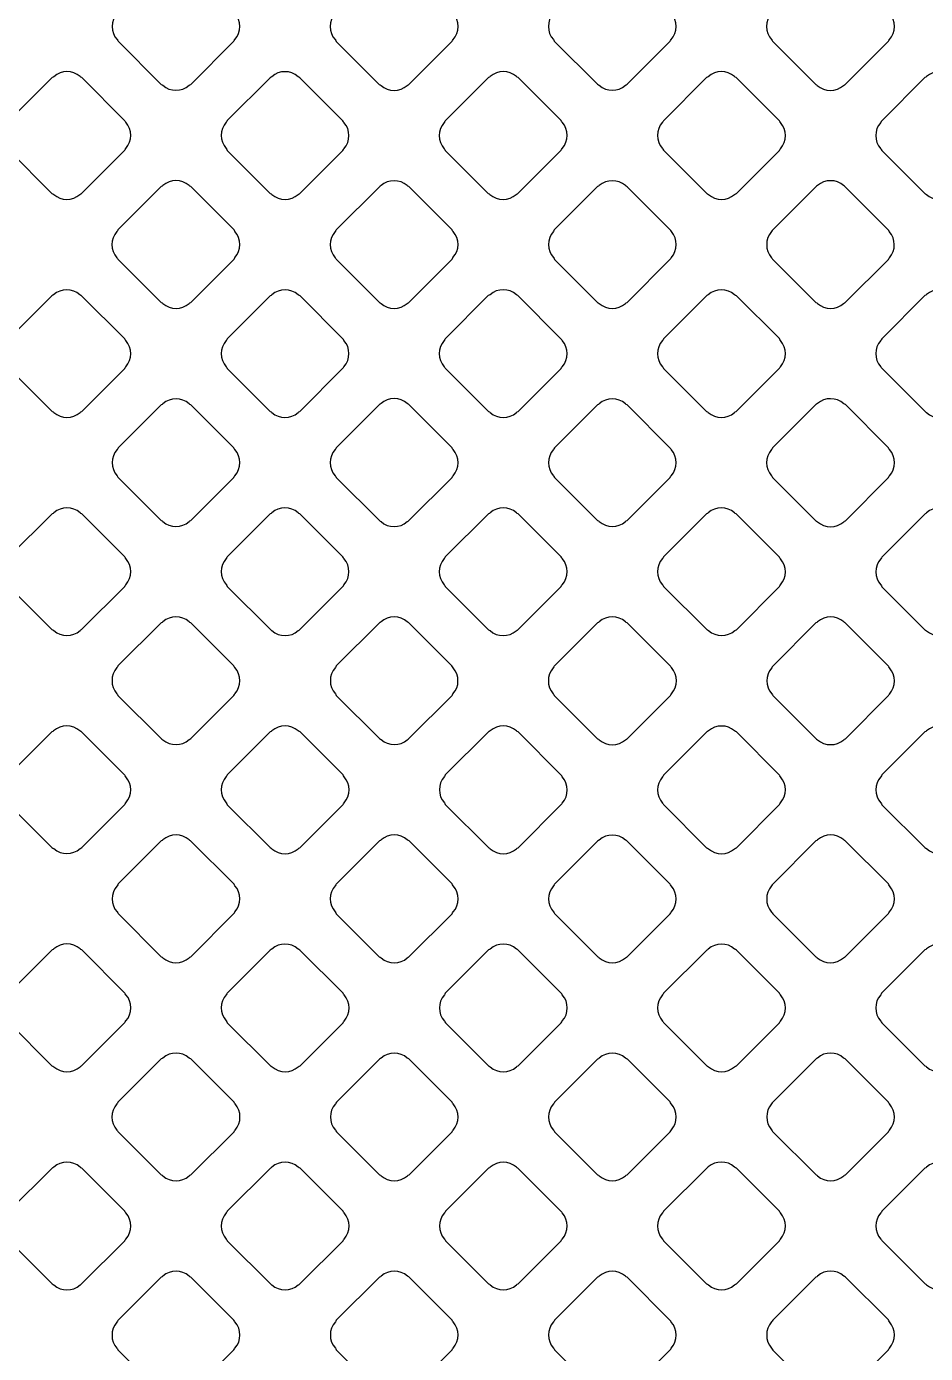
# Model space of a CAD drawing. Header units: millimetres. Extents: x 3440 to 3572, y 2 to 96.
# Drawn here: x 3529.02 to 3529.908, y 62.427 to 63.738 of the extents above; entities that cross this region are included whole.
import ezdxf

# ---------------------------------------------------------------- set-up
doc = ezdxf.new("R2010")
doc.units = ezdxf.units.MM
doc.header["$LTSCALE"] = 23.1
doc.layers.add('gbr-dxf', color=7, linetype='CONTINUOUS')

msp = doc.modelspace()

# ---------------------------------------------------------------- linework, layer by layer
at = {"layer": 'gbr-dxf', "linetype": 'Continuous'}
for points in [[(3529.1094, 63.7252, -0.096625), (3529.1104, 63.7236), (3529.153, 63.681, -0.092233), (3529.1545, 63.6801, 0.37981), (3529.1805, 63.6801, -0.095956), (3529.1821, 63.681), (3529.2247, 63.7236, -0.096332), (3529.2257, 63.7253, 0.37981), (3529.2257, 63.7512, -0.083317), (3529.2248, 63.7526), (3529.182, 63.7954, -0.088202), (3529.1806, 63.7964, 0.379731), (3529.1546, 63.7964, -0.096458), (3529.1529, 63.7954), (3529.1104, 63.7528, -0.096627), (3529.1094, 63.7512, 0.379731)], [(3529.3248, 63.7512, 0.37947), (3529.3248, 63.7252, -0.104293), (3529.3259, 63.7234), (3529.3684, 63.681, -0.100824), (3529.3701, 63.68, 0.379308), (3529.396, 63.6799, -0.095866), (3529.3977, 63.6809), (3529.4403, 63.7236, -0.095585), (3529.4413, 63.7252, 0.379422), (3529.4413, 63.7512, -0.108361), (3529.4402, 63.753), (3529.3977, 63.7955, -0.096857), (3529.3961, 63.7965, 0.379357), (3529.3702, 63.7965, -0.096507), (3529.3685, 63.7956), (3529.3258, 63.7528, -0.096527)], [(3529.5404, 63.7252, -0.083235), (3529.5413, 63.7238), (3529.584, 63.6811, -0.096332), (3529.5856, 63.6801, 0.37981), (3529.6116, 63.6801, -0.096625), (3529.6133, 63.6811), (3529.6558, 63.7236, -0.096111), (3529.6567, 63.7252, 0.37981), (3529.6567, 63.7512, -0.096458), (3529.6557, 63.7529), (3529.6133, 63.7953, -0.100824), (3529.6116, 63.7963, 0.379731), (3529.5856, 63.7963, -0.096723), (3529.5839, 63.7953), (3529.5414, 63.7528, -0.096857), (3529.5404, 63.7512, 0.379731)], [(3529.7559, 63.7252, -0.096625), (3529.7569, 63.7236), (3529.7995, 63.6809, -0.092233), (3529.8011, 63.68, 0.379308), (3529.8271, 63.6799, -0.09601), (3529.8287, 63.6809), (3529.8714, 63.7236, -0.096227), (3529.8723, 63.7252, 0.379191), (3529.8723, 63.7512, -0.100588), (3529.8713, 63.7529), (3529.8286, 63.7956, -0.087648), (3529.8271, 63.7965, 0.379249), (3529.8012, 63.7965, -0.096458), (3529.7995, 63.7955), (3529.7569, 63.7529, -0.096627), (3529.7559, 63.7512, 0.379731)], [(3529.0016, 63.6174, -0.087784), (3529.0025, 63.6159), (3529.0451, 63.5733, -0.100151), (3529.0468, 63.5723, 0.379308), (3529.0727, 63.5723, -0.09601), (3529.0744, 63.5733), (3529.117, 63.6159, -0.096227), (3529.118, 63.6176, 0.379191), (3529.118, 63.6435, -0.092029), (3529.1171, 63.6451), (3529.0745, 63.6877, -0.096539), (3529.0728, 63.6887, 0.379249), (3529.0469, 63.6886, -0.096458), (3529.0452, 63.6877), (3529.0026, 63.645, -0.096627), (3529.0016, 63.6433, 0.379731)], [(3529.2172, 63.6176, -0.104392), (3529.2182, 63.6158), (3529.2607, 63.5733, -0.100151), (3529.2624, 63.5723, 0.37981), (3529.2884, 63.5723, -0.095956), (3529.29, 63.5733), (3529.3325, 63.6158, -0.096332), (3529.3335, 63.6174, 0.37981), (3529.3335, 63.6434, -0.092348), (3529.3325, 63.6449), (3529.2898, 63.6876, -0.096111), (3529.2882, 63.6886, 0.379731), (3529.2622, 63.6886, -0.096458), (3529.2606, 63.6876), (3529.2181, 63.6452, -0.096627), (3529.2172, 63.6435, 0.379731)], [(3529.4326, 63.6174, -0.100399), (3529.4336, 63.6157), (3529.4761, 63.5732, -0.096627), (3529.4777, 63.5722, 0.37981), (3529.5037, 63.5722, -0.096625), (3529.5054, 63.5732), (3529.5481, 63.6159, -0.096111), (3529.5491, 63.6176, 0.37981), (3529.5491, 63.6435, -0.096458), (3529.5481, 63.6452), (3529.5056, 63.6877, -0.100824), (3529.5039, 63.6887, 0.379731), (3529.4779, 63.6887, -0.096723), (3529.4763, 63.6877), (3529.4336, 63.645, -0.096857), (3529.4326, 63.6434, 0.379731)], [(3529.6481, 63.6175, -0.083163), (3529.649, 63.6161), (3529.6919, 63.5733, -0.095895), (3529.6935, 63.5723, 0.379201), (3529.7194, 63.5723, -0.096625), (3529.7211, 63.5733), (3529.7636, 63.6158, -0.096111), (3529.7646, 63.6174, 0.379451), (3529.7646, 63.6434, -0.096259), (3529.7636, 63.645), (3529.721, 63.6877, -0.100215), (3529.7192, 63.6887, 0.379249), (3529.6933, 63.6886, -0.096458), (3529.6916, 63.6877), (3529.6491, 63.6451, -0.096627), (3529.6481, 63.6435, 0.3795)], [(3529.8637, 63.6174, -0.096625), (3529.8647, 63.6158), (3529.9073, 63.5732, -0.092233), (3529.9088, 63.5722, 0.379092), (3529.9348, 63.5722, -0.095166), (3529.9364, 63.5732), (3529.9791, 63.6159, -0.095701), (3529.9801, 63.6175, 0.378793), (3529.9801, 63.6434, -0.100588), (3529.9791, 63.6451), (3529.9364, 63.6878, -0.087638), (3529.935, 63.6887, 0.379778), (3529.909, 63.6887, -0.096458), (3529.9073, 63.6877), (3529.8647, 63.645, -0.096627), (3529.8637, 63.6434, 0.379731)], [(3529.1092, 63.5356, 0.379249), (3529.1093, 63.5097, -0.087784), (3529.1102, 63.5082), (3529.1529, 63.4655, -0.100151), (3529.1546, 63.4645, 0.379451), (3529.1806, 63.4645, -0.096157), (3529.1822, 63.4654), (3529.2249, 63.5081, -0.095796), (3529.2258, 63.5098, 0.379201), (3529.2258, 63.5357, -0.09253), (3529.2249, 63.5373), (3529.1822, 63.58, -0.096627), (3529.1805, 63.5809, 0.3795), (3529.1546, 63.581, -0.096614), (3529.1529, 63.58), (3529.1102, 63.5373, -0.096195)], [(3529.3249, 63.5357, 0.37947), (3529.3249, 63.5097, -0.096625), (3529.3259, 63.5081), (3529.3685, 63.4655, -0.092233), (3529.3701, 63.4645, 0.37981), (3529.396, 63.4645, -0.095956), (3529.3977, 63.4655), (3529.4403, 63.5081, -0.096332), (3529.4412, 63.5098, 0.379451), (3529.4413, 63.5357, -0.083163), (3529.4404, 63.5371), (3529.3975, 63.58, -0.08752), (3529.396, 63.5809, 0.378699), (3529.3701, 63.5809, -0.096507), (3529.3685, 63.5799), (3529.3259, 63.5373, -0.096726)], [(3529.5404, 63.5357, 0.37947), (3529.5404, 63.5098, -0.108195), (3529.5414, 63.5079), (3529.5838, 63.4655, -0.104691), (3529.5856, 63.4645, 0.37981), (3529.6116, 63.4645, -0.096625), (3529.6132, 63.4654), (3529.6559, 63.5081, -0.096111), (3529.6568, 63.5097, 0.379308), (3529.6569, 63.5356, -0.104256), (3529.6558, 63.5374), (3529.6134, 63.5799, -0.108196), (3529.6115, 63.5809, 0.379), (3529.5856, 63.5809, -0.095968), (3529.584, 63.58), (3529.5413, 63.5374, -0.096527)], [(3529.756, 63.5097, -0.092162), (3529.7569, 63.5082), (3529.7997, 63.4654, -0.08752), (3529.8012, 63.4645, 0.378633), (3529.8271, 63.4645, -0.096261), (3529.8287, 63.4655), (3529.8713, 63.508, -0.096036), (3529.8723, 63.5097, 0.378798), (3529.8722, 63.5356, -0.104256), (3529.8712, 63.5374), (3529.8287, 63.5799, -0.091964), (3529.8271, 63.5809, 0.379778), (3529.8012, 63.5809, -0.096458), (3529.7995, 63.5799), (3529.757, 63.5373, -0.096627), (3529.756, 63.5357, 0.3795)], [(3529.0016, 63.402, -0.083792), (3529.0025, 63.4006), (3529.0453, 63.3578, -0.096627), (3529.0469, 63.3568, 0.379308), (3529.0729, 63.3568, -0.095866), (3529.0745, 63.3577), (3529.117, 63.4003, -0.095585), (3529.118, 63.4019, 0.378952), (3529.118, 63.4278, -0.09601), (3529.1171, 63.4295), (3529.0744, 63.4721, -0.100093), (3529.0727, 63.4731, 0.37947), (3529.0467, 63.4731, -0.096723), (3529.0451, 63.4721), (3529.0026, 63.4296, -0.096857), (3529.0016, 63.4279, 0.379731)], [(3529.2172, 63.4019, -0.100588), (3529.2182, 63.4002), (3529.2607, 63.3577, -0.095895), (3529.2623, 63.3567, 0.378747), (3529.2882, 63.3567, -0.09601), (3529.2899, 63.3577), (3529.3325, 63.4004, -0.096227), (3529.3335, 63.402, 0.379422), (3529.3335, 63.428, -0.096458), (3529.3325, 63.4296), (3529.2901, 63.4721, -0.100824), (3529.2883, 63.4731, 0.379731), (3529.2624, 63.4731, -0.096723), (3529.2607, 63.4721), (3529.2181, 63.4296, -0.096857), (3529.2172, 63.4279, 0.3795)], [(3529.4326, 63.402, -0.096625), (3529.4336, 63.4004), (3529.4763, 63.3577, -0.092233), (3529.4779, 63.3567, 0.37981), (3529.5038, 63.3567, -0.095956), (3529.5055, 63.3577), (3529.5481, 63.4003, -0.096332), (3529.5491, 63.4019, 0.37981), (3529.5491, 63.4279, -0.083317), (3529.5482, 63.4293), (3529.5053, 63.4722, -0.088202), (3529.5038, 63.4731, 0.379731), (3529.4778, 63.4731, -0.096458), (3529.4761, 63.4722), (3529.4336, 63.4296, -0.096627), (3529.4326, 63.428, 0.379731)], [(3529.6481, 63.4278, 0.37947), (3529.6481, 63.4019, -0.096458), (3529.6491, 63.4002), (3529.6915, 63.3578, -0.108662), (3529.6934, 63.3568, 0.379237), (3529.7193, 63.3567, -0.095383), (3529.721, 63.3577), (3529.7636, 63.4004, -0.095628), (3529.7646, 63.402, 0.379011), (3529.7646, 63.4279, -0.100402), (3529.7636, 63.4297), (3529.7212, 63.4721, -0.104677), (3529.7194, 63.4731, 0.379), (3529.6934, 63.4731, -0.095968), (3529.6918, 63.4722), (3529.6491, 63.4295, -0.096527)], [(3529.8637, 63.4279, 0.378853), (3529.8637, 63.402, -0.092162), (3529.8647, 63.4005), (3529.9076, 63.3576, -0.087639), (3529.909, 63.3566, 0.379528), (3529.935, 63.3566, -0.095506), (3529.9366, 63.3576), (3529.9792, 63.4002, -0.0952), (3529.9801, 63.4018, 0.379169), (3529.9801, 63.4277, -0.104293), (3529.9791, 63.4295), (3529.9364, 63.4722, -0.092289), (3529.9349, 63.4731, 0.379141), (3529.9089, 63.4732, -0.095487), (3529.9073, 63.4722), (3529.8647, 63.4296, -0.096036)], [(3529.1094, 63.2942, -0.088014), (3529.1103, 63.2927), (3529.1531, 63.2499, -0.083733), (3529.1545, 63.249, 0.37981), (3529.1805, 63.249, -0.096625), (3529.1821, 63.25), (3529.2247, 63.2926, -0.096111), (3529.2257, 63.2942, 0.37981), (3529.2257, 63.3202, -0.09253), (3529.2248, 63.3218), (3529.1822, 63.3643, -0.096627), (3529.1806, 63.3653, 0.379731), (3529.1546, 63.3653, -0.096723), (3529.1529, 63.3643), (3529.1104, 63.3218, -0.096857), (3529.1094, 63.3202, 0.379731)], [(3529.3248, 63.2942, -0.096625), (3529.3258, 63.2926), (3529.3685, 63.2499, -0.092233), (3529.3701, 63.2489, 0.379308), (3529.396, 63.2489, -0.09601), (3529.3977, 63.2499), (3529.4403, 63.2925, -0.096227), (3529.4413, 63.2942, 0.379191), (3529.4413, 63.3201, -0.100588), (3529.4403, 63.3218), (3529.3976, 63.3646, -0.087648), (3529.3961, 63.3655, 0.379249), (3529.3701, 63.3655, -0.096458), (3529.3685, 63.3645), (3529.3258, 63.3218, -0.096627), (3529.3248, 63.3202, 0.379731)], [(3529.5404, 63.2942, -0.092348), (3529.5414, 63.2926), (3529.5839, 63.2501, -0.10442), (3529.5857, 63.2491, 0.379237), (3529.6116, 63.249, -0.096031), (3529.6133, 63.25), (3529.6558, 63.2925, -0.095916), (3529.6568, 63.2942, 0.379465), (3529.6568, 63.3201, -0.087784), (3529.6558, 63.3216), (3529.6131, 63.3643, -0.092233), (3529.6116, 63.3653, 0.379731), (3529.5856, 63.3653, -0.096458), (3529.5839, 63.3643), (3529.5414, 63.3218, -0.096627), (3529.5404, 63.3201, 0.379731)], [(3529.7559, 63.3201, 0.379605), (3529.7559, 63.2942, -0.104293), (3529.7569, 63.2924), (3529.7995, 63.2498, -0.100824), (3529.8012, 63.2488, 0.379511), (3529.8272, 63.2488, -0.095612), (3529.8288, 63.2498), (3529.8715, 63.2925, -0.0952), (3529.8724, 63.2941, 0.379169), (3529.8724, 63.32, -0.108195), (3529.8714, 63.3219), (3529.8288, 63.3645, -0.096627), (3529.8272, 63.3654, 0.379297), (3529.8012, 63.3655, -0.096261), (3529.7996, 63.3645), (3529.7569, 63.3218, -0.095916)], [(3529.0016, 63.1863, -0.096458), (3529.0026, 63.1847), (3529.0449, 63.1423, -0.108174), (3529.0468, 63.1413, 0.37981), (3529.0728, 63.1413, -0.096625), (3529.0744, 63.1423), (3529.117, 63.1849, -0.096111), (3529.118, 63.1865, 0.37981), (3529.118, 63.2125, -0.099964), (3529.117, 63.2142), (3529.0746, 63.2566, -0.104264), (3529.0728, 63.2576, 0.379731), (3529.0469, 63.2576, -0.096723), (3529.0452, 63.2566), (3529.0026, 63.214, -0.096857), (3529.0016, 63.2123, 0.379731)], [(3529.2172, 63.1866, -0.096614), (3529.2181, 63.1849), (3529.2609, 63.1422, -0.092228), (3529.2624, 63.1412, 0.379201), (3529.2884, 63.1412, -0.096625), (3529.29, 63.1422), (3529.3325, 63.1847, -0.096111), (3529.3335, 63.1864, 0.379451), (3529.3335, 63.2123, -0.100588), (3529.3325, 63.214), (3529.29, 63.2566, -0.104101), (3529.2882, 63.2576, 0.379249), (3529.2622, 63.2576, -0.096458), (3529.2606, 63.2566), (3529.2181, 63.2142, -0.096627), (3529.2172, 63.2125, 0.3795)], [(3529.4326, 63.1864, -0.092348), (3529.4336, 63.1848), (3529.4763, 63.1421, -0.088334), (3529.4778, 63.1412, 0.379237), (3529.5037, 63.1411, -0.096031), (3529.5054, 63.1421), (3529.5481, 63.1849, -0.095916), (3529.5491, 63.1865, 0.379465), (3529.5491, 63.2125, -0.087784), (3529.5482, 63.214), (3529.5055, 63.2567, -0.092233), (3529.5039, 63.2576, 0.379731), (3529.4779, 63.2576, -0.096458), (3529.4763, 63.2566), (3529.4336, 63.214, -0.096627), (3529.4326, 63.2123, 0.379731)], [(3529.6481, 63.2124, 0.378818), (3529.6481, 63.1864, -0.092052), (3529.6491, 63.1849), (3529.6918, 63.1422, -0.104101), (3529.6936, 63.1412, 0.378822), (3529.7195, 63.1412, -0.09574), (3529.7211, 63.1421), (3529.7637, 63.1847, -0.095602), (3529.7647, 63.1863, 0.378707), (3529.7647, 63.2122, -0.087613), (3529.7637, 63.2137), (3529.7208, 63.2566, -0.09197), (3529.7193, 63.2576, 0.378611), (3529.6934, 63.2576, -0.095383), (3529.6917, 63.2566), (3529.6491, 63.214, -0.096206)], [(3529.8638, 63.2122, 0.379211), (3529.8638, 63.1863, -0.104293), (3529.8648, 63.1845), (3529.9072, 63.1421, -0.100824), (3529.9089, 63.1411, 0.37981), (3529.9349, 63.1411, -0.096625), (3529.9366, 63.1421), (3529.9792, 63.1847, -0.096111), (3529.9801, 63.1863, 0.37975), (3529.9802, 63.2123, -0.108084), (3529.9791, 63.2142), (3529.9367, 63.2566, -0.096527), (3529.935, 63.2576, 0.378885), (3529.9091, 63.2576, -0.096528), (3529.9075, 63.2566), (3529.8647, 63.2139, -0.095686)], [(3529.1093, 63.0787, -0.096614), (3529.1102, 63.077), (3529.1528, 63.0345, -0.107877), (3529.1546, 63.0334, 0.379201), (3529.1806, 63.0335, -0.096625), (3529.1822, 63.0344), (3529.2248, 63.077, -0.096111), (3529.2258, 63.0787, 0.379308), (3529.2258, 63.1046, -0.099971), (3529.2248, 63.1064), (3529.1823, 63.1489, -0.104246), (3529.1805, 63.1499, 0.37947), (3529.1546, 63.1499, -0.096458), (3529.1529, 63.1489), (3529.1102, 63.1063, -0.096627), (3529.1093, 63.1046, 0.3795)], [(3529.325, 63.0787, -0.09221), (3529.3259, 63.0771), (3529.3687, 63.0344, -0.088093), (3529.3702, 63.0335, 0.378647), (3529.3961, 63.0334, -0.095383), (3529.3977, 63.0344), (3529.4403, 63.077, -0.096036), (3529.4412, 63.0786, 0.37829), (3529.4413, 63.1045, -0.103681), (3529.4402, 63.1063), (3529.3976, 63.1489, -0.09197), (3529.3961, 63.1498, 0.379347), (3529.3701, 63.1498, -0.096458), (3529.3685, 63.1488), (3529.3259, 63.1063, -0.096627), (3529.325, 63.1047, 0.3795)], [(3529.5403, 63.1045, 0.378818), (3529.5403, 63.0786, -0.087946), (3529.5412, 63.0771), (3529.584, 63.0343, -0.100215), (3529.5857, 63.0333, 0.378702), (3529.6117, 63.0333, -0.095487), (3529.6133, 63.0343), (3529.656, 63.077, -0.0953), (3529.657, 63.0786, 0.379163), (3529.6569, 63.1046, -0.09253), (3529.656, 63.1061), (3529.6133, 63.1489, -0.096627), (3529.6116, 63.1499, 0.379141), (3529.5857, 63.1499, -0.095487), (3529.584, 63.1489), (3529.5413, 63.1062, -0.096206)], [(3529.7561, 63.1045, 0.379206), (3529.7561, 63.0786, -0.10047), (3529.7571, 63.0769), (3529.7996, 63.0344, -0.096111), (3529.8012, 63.0334, 0.379308), (3529.8272, 63.0334, -0.09601), (3529.8288, 63.0343), (3529.8714, 63.0769, -0.096092), (3529.8723, 63.0785, 0.379351), (3529.8723, 63.1045, -0.096225), (3529.8714, 63.1061), (3529.8286, 63.1489, -0.083291), (3529.8272, 63.1498, 0.378789), (3529.8013, 63.1498, -0.095883), (3529.7996, 63.1488), (3529.757, 63.1062, -0.096092)], [(3529.0016, 62.971, -0.092315), (3529.0025, 62.9694), (3529.0451, 62.9268, -0.104677), (3529.0469, 62.9257, 0.379422), (3529.0729, 62.9258, -0.095956), (3529.0745, 62.9267), (3529.117, 62.9692, -0.096111), (3529.118, 62.9709, 0.379308), (3529.118, 62.9968, -0.087715), (3529.1171, 62.9983), (3529.0743, 63.0411, -0.091916), (3529.0727, 63.0421, 0.37947), (3529.0467, 63.0421, -0.096458), (3529.0451, 63.0411), (3529.0026, 62.9986, -0.096857), (3529.0016, 62.9969, 0.379357)], [(3529.2172, 62.9709, -0.10824), (3529.2182, 62.969), (3529.2606, 62.9267, -0.104354), (3529.2624, 62.9256, 0.378647), (3529.2883, 62.9256, -0.095383), (3529.2899, 62.9266), (3529.3326, 62.9693, -0.096036), (3529.3336, 62.9709, 0.37829), (3529.3336, 62.9968, -0.103681), (3529.3326, 62.9986), (3529.2902, 63.041, -0.107634), (3529.2883, 63.0421, 0.379347), (3529.2624, 63.0421, -0.096458), (3529.2607, 63.0411), (3529.2181, 62.9985, -0.096627), (3529.2172, 62.9969, 0.3795)], [(3529.4327, 62.9969, 0.379605), (3529.4327, 62.9709, -0.088014), (3529.4336, 62.9694), (3529.4765, 62.9265, -0.083733), (3529.478, 62.9256, 0.379511), (3529.5039, 62.9256, -0.095612), (3529.5055, 62.9266), (3529.5482, 62.9692, -0.0952), (3529.5492, 62.9708, 0.379169), (3529.5491, 62.9968, -0.09253), (3529.5482, 62.9984), (3529.5055, 63.0411, -0.096627), (3529.5038, 63.0421, 0.379297), (3529.4779, 63.0421, -0.096261), (3529.4762, 63.0411), (3529.4336, 62.9985, -0.095916)], [(3529.6482, 62.9967, 0.379206), (3529.6482, 62.9707, -0.087784), (3529.6491, 62.9693), (3529.6917, 62.9266, -0.100151), (3529.6935, 62.9256, 0.379308), (3529.7194, 62.9256, -0.09601), (3529.7211, 62.9266), (3529.7637, 62.9692, -0.096227), (3529.7647, 62.9709, 0.379191), (3529.7647, 62.9968, -0.092029), (3529.7637, 62.9984), (3529.7211, 63.041, -0.095895), (3529.7194, 63.042, 0.37903), (3529.6935, 63.042, -0.096117), (3529.6919, 63.041), (3529.6492, 62.9983, -0.096092)], [(3529.8638, 62.9709, -0.10047), (3529.8648, 62.9691), (3529.9073, 62.9267, -0.096111), (3529.9089, 62.9257, 0.37981), (3529.9349, 62.9257, -0.095956), (3529.9365, 62.9267), (3529.979, 62.9692, -0.096332), (3529.98, 62.9708, 0.37981), (3529.98, 62.9968, -0.096625), (3529.979, 62.9984), (3529.9364, 63.0411, -0.083651), (3529.935, 63.042, 0.379731), (3529.909, 63.042, -0.096458), (3529.9073, 63.041), (3529.8648, 62.9985, -0.096627), (3529.8638, 62.9968, 0.379731)], [(3529.1094, 62.8631, -0.096458), (3529.1104, 62.8615), (3529.153, 62.8189, -0.092959), (3529.1546, 62.8179, 0.379237), (3529.1805, 62.8179, -0.095506), (3529.1822, 62.8189), (3529.2248, 62.8615, -0.095585), (3529.2258, 62.8632, 0.379465), (3529.2258, 62.8891, -0.083317), (3529.2249, 62.8905), (3529.182, 62.9334, -0.088202), (3529.1806, 62.9343, 0.379731), (3529.1546, 62.9343, -0.096458), (3529.1529, 62.9333), (3529.1104, 62.8908, -0.096857), (3529.1094, 62.8891, 0.379731)], [(3529.3249, 62.8632, -0.104155), (3529.3259, 62.8614), (3529.3684, 62.8188, -0.100442), (3529.3702, 62.8178, 0.37902), (3529.3961, 62.8178, -0.095506), (3529.3977, 62.8188), (3529.4404, 62.8614, -0.095394), (3529.4414, 62.8631, 0.378608), (3529.4414, 62.889, -0.107356), (3529.4403, 62.8909), (3529.3978, 62.9334, -0.096227), (3529.3961, 62.9344, 0.378784), (3529.3702, 62.9344, -0.095527), (3529.3686, 62.9334), (3529.3258, 62.8907, -0.095997), (3529.3249, 62.8891, 0.378338)], [(3529.5406, 62.8891, 0.379211), (3529.5406, 62.8631, -0.096458), (3529.5416, 62.8615), (3529.5842, 62.8189, -0.092289), (3529.5857, 62.8179, 0.37981), (3529.6117, 62.8179, -0.096625), (3529.6134, 62.8189), (3529.6559, 62.8614, -0.096111), (3529.6568, 62.863, 0.379451), (3529.6568, 62.889, -0.100588), (3529.6558, 62.8907), (3529.6134, 62.9332, -0.103923), (3529.6116, 62.9342, 0.37915), (3529.5857, 62.9342, -0.096333), (3529.584, 62.9332), (3529.5415, 62.8907, -0.095686)], [(3529.756, 62.863, -0.096625), (3529.757, 62.8614), (3529.7995, 62.8188, -0.092233), (3529.8011, 62.8179, 0.379308), (3529.8271, 62.8179, -0.09601), (3529.8287, 62.8188), (3529.8714, 62.8615, -0.096227), (3529.8723, 62.8631, 0.379191), (3529.8723, 62.8891, -0.100588), (3529.8713, 62.8908), (3529.8287, 62.9334, -0.087648), (3529.8272, 62.9343, 0.379249), (3529.8013, 62.9343, -0.096458), (3529.7996, 62.9333), (3529.757, 62.8907, -0.096627), (3529.756, 62.889, 0.379731)], [(3529.0016, 62.7553, -0.088014), (3529.0025, 62.7538), (3529.0451, 62.7112, -0.100824), (3529.0469, 62.7102, 0.379092), (3529.0728, 62.7101, -0.095378), (3529.0744, 62.7111), (3529.1171, 62.7538, -0.096036), (3529.1181, 62.7554, 0.378793), (3529.1181, 62.7814, -0.092162), (3529.1171, 62.7829), (3529.0745, 62.8256, -0.096266), (3529.0728, 62.8266, 0.379778), (3529.0469, 62.8266, -0.096723), (3529.0452, 62.8256), (3529.0026, 62.7829, -0.096857), (3529.0016, 62.7813, 0.379731)], [(3529.2172, 62.7814, 0.378853), (3529.2172, 62.7555, -0.104371), (3529.2182, 62.7537), (3529.2608, 62.7111, -0.100294), (3529.2625, 62.7101, 0.379582), (3529.2884, 62.7101, -0.095649), (3529.2901, 62.7111), (3529.3326, 62.7537, -0.095701), (3529.3336, 62.7553, 0.37857), (3529.3336, 62.7812, -0.092061), (3529.3326, 62.7828), (3529.2899, 62.8255, -0.096227), (3529.2882, 62.8265, 0.378784), (3529.2623, 62.8265, -0.095527), (3529.2607, 62.8255), (3529.2182, 62.783, -0.096036)], [(3529.4327, 62.7812, 0.379211), (3529.4327, 62.7553, -0.100399), (3529.4337, 62.7535), (3529.4762, 62.711, -0.096627), (3529.4779, 62.71, 0.37981), (3529.5038, 62.71, -0.096625), (3529.5055, 62.711), (3529.5482, 62.7537, -0.096111), (3529.5492, 62.7554, 0.37975), (3529.5492, 62.7813, -0.096265), (3529.5482, 62.783), (3529.5057, 62.8255, -0.100401), (3529.504, 62.8265, 0.378885), (3529.478, 62.8265, -0.096528), (3529.4764, 62.8256), (3529.4336, 62.7828, -0.095686)], [(3529.6482, 62.7553, -0.083586), (3529.6491, 62.7539), (3529.6918, 62.7112, -0.096195), (3529.6935, 62.7102, 0.379201), (3529.7194, 62.7102, -0.096625), (3529.7211, 62.7112), (3529.7636, 62.7537, -0.096111), (3529.7646, 62.7553, 0.379451), (3529.7646, 62.7813, -0.096259), (3529.7636, 62.7829), (3529.7211, 62.8255, -0.100215), (3529.7194, 62.8265, 0.379249), (3529.6934, 62.8264, -0.096458), (3529.6918, 62.8255), (3529.6492, 62.7829, -0.096627), (3529.6483, 62.7813, 0.3795)], [(3529.8637, 62.7813, 0.379249), (3529.8637, 62.7553, -0.096475), (3529.8647, 62.7537), (3529.9074, 62.711, -0.092289), (3529.9089, 62.7101, 0.37981), (3529.9349, 62.7101, -0.096625), (3529.9366, 62.711), (3529.9792, 62.7537, -0.096111), (3529.9801, 62.7553, 0.379308), (3529.9802, 62.7812, -0.099971), (3529.9792, 62.783), (3529.9364, 62.8257, -0.087865), (3529.9349, 62.8266, 0.379112), (3529.909, 62.8266, -0.096614), (3529.9074, 62.8256), (3529.8646, 62.7829, -0.096195)], [(3529.1093, 62.6735, 0.379589), (3529.1093, 62.6475, -0.08798), (3529.1102, 62.6461), (3529.153, 62.6033, -0.100093), (3529.1547, 62.6023, 0.378837), (3529.1806, 62.6023, -0.095506), (3529.1822, 62.6033), (3529.2249, 62.646, -0.096036), (3529.2259, 62.6476, 0.378841), (3529.2259, 62.6735, -0.092162), (3529.225, 62.6751), (3529.1822, 62.7179, -0.095796), (3529.1806, 62.7188, 0.378611), (3529.1547, 62.7188, -0.095383), (3529.153, 62.7179), (3529.1103, 62.6751, -0.096322)], [(3529.325, 62.6735, 0.379211), (3529.325, 62.6476, -0.100902), (3529.326, 62.6459), (3529.3686, 62.6033, -0.096857), (3529.3702, 62.6024, 0.37981), (3529.3962, 62.6024, -0.095956), (3529.3978, 62.6033), (3529.4403, 62.6458, -0.096111), (3529.4413, 62.6475, 0.37975), (3529.4413, 62.6734, -0.096265), (3529.4403, 62.6751), (3529.3975, 62.7179, -0.083291), (3529.3961, 62.7187, 0.378885), (3529.3702, 62.7187, -0.096528), (3529.3686, 62.7178), (3529.326, 62.6752, -0.095997)], [(3529.5405, 62.6476, -0.10824), (3529.5415, 62.6457), (3529.5839, 62.6034, -0.104101), (3529.5856, 62.6024, 0.37889), (3529.6116, 62.6024, -0.096117), (3529.6132, 62.6033), (3529.6559, 62.646, -0.095895), (3529.6569, 62.6477, 0.379201), (3529.6568, 62.6736, -0.104392), (3529.6558, 62.6754), (3529.6135, 62.7177, -0.107961), (3529.6117, 62.7187, 0.379731), (3529.5857, 62.7187, -0.096458), (3529.584, 62.7177), (3529.5415, 62.6752, -0.096627), (3529.5405, 62.6735, 0.3795)], [(3529.756, 62.6477, -0.092234), (3529.7569, 62.6461), (3529.7998, 62.6033, -0.087865), (3529.8013, 62.6023, 0.379422), (3529.8272, 62.6024, -0.096625), (3529.8289, 62.6033), (3529.8714, 62.6458, -0.096111), (3529.8723, 62.6475, 0.379308), (3529.8724, 62.6734, -0.103884), (3529.8713, 62.6752), (3529.8287, 62.7179, -0.092126), (3529.8271, 62.7188, 0.37947), (3529.8012, 62.7188, -0.096723), (3529.7995, 62.7178), (3529.757, 62.6753, -0.096857), (3529.756, 62.6736, 0.379357)], [(3529.6481, 62.5398, -0.095862), (3529.6491, 62.5382), (3529.6916, 62.4956, -0.107982), (3529.6935, 62.4946, 0.379422), (3529.7194, 62.4946, -0.096625), (3529.7211, 62.4956), (3529.7637, 62.5382, -0.096111), (3529.7647, 62.5398, 0.37981), (3529.7647, 62.5658, -0.100399), (3529.7637, 62.5675), (3529.7212, 62.61, -0.10437), (3529.7194, 62.611, 0.379357), (3529.6934, 62.6111, -0.096507), (3529.6918, 62.6101), (3529.6491, 62.5674, -0.096527), (3529.6481, 62.5657, 0.379)], [(3529.0015, 62.5657, 0.379589), (3529.0015, 62.5397, -0.083601), (3529.0024, 62.5383), (3529.0452, 62.4955, -0.096527), (3529.0469, 62.4945, 0.378837), (3529.0728, 62.4945, -0.096031), (3529.0744, 62.4955), (3529.1171, 62.5382, -0.096036), (3529.1181, 62.5398, 0.37857), (3529.1181, 62.5657, -0.095968), (3529.1171, 62.5674), (3529.0745, 62.61, -0.100093), (3529.0728, 62.611, 0.378784), (3529.0468, 62.611, -0.095383), (3529.0452, 62.61), (3529.0025, 62.5673, -0.096227)], [(3529.2172, 62.5657, 0.379211), (3529.2172, 62.5398, -0.10047), (3529.2182, 62.5381), (3529.2608, 62.4955, -0.096111), (3529.2624, 62.4946, 0.37981), (3529.2884, 62.4946, -0.095956), (3529.29, 62.4955), (3529.3326, 62.5382, -0.096332), (3529.3336, 62.5398, 0.379451), (3529.3336, 62.5658, -0.096117), (3529.3327, 62.5674), (3529.2901, 62.61, -0.099849), (3529.2884, 62.611, 0.37915), (3529.2624, 62.611, -0.096367), (3529.2608, 62.61), (3529.2182, 62.5674, -0.095997)], [(3529.4328, 62.5398, -0.096458), (3529.4337, 62.5382), (3529.4763, 62.4956, -0.092289), (3529.4779, 62.4946, 0.37981), (3529.5038, 62.4946, -0.096625), (3529.5055, 62.4956), (3529.5481, 62.5382, -0.096332), (3529.5491, 62.5399, 0.37981), (3529.5491, 62.5658, -0.083317), (3529.5482, 62.5672), (3529.5054, 62.61, -0.088202), (3529.5039, 62.6109, 0.379731), (3529.4779, 62.6109, -0.096458), (3529.4763, 62.61), (3529.4337, 62.5674, -0.096857), (3529.4328, 62.5658, 0.379731)], [(3529.8638, 62.5398, -0.092348), (3529.8648, 62.5383), (3529.9075, 62.4956, -0.088202), (3529.9089, 62.4947, 0.37981), (3529.9349, 62.4947, -0.095956), (3529.9365, 62.4956), (3529.979, 62.5381, -0.096332), (3529.98, 62.5398, 0.37981), (3529.98, 62.5657, -0.104392), (3529.979, 62.5675), (3529.9365, 62.61, -0.092233), (3529.935, 62.611, 0.379731), (3529.909, 62.611, -0.096458), (3529.9073, 62.61), (3529.8648, 62.5674, -0.096627), (3529.8638, 62.5658, 0.379731)], [(3529.1093, 62.4578, 0.379211), (3529.1093, 62.4319, -0.083792), (3529.1102, 62.4305), (3529.153, 62.3877, -0.096627), (3529.1546, 62.3868, 0.37981), (3529.1806, 62.3868, -0.096625), (3529.1822, 62.3877), (3529.2248, 62.4304, -0.096332), (3529.2258, 62.432, 0.37975), (3529.2258, 62.458, -0.096225), (3529.2248, 62.4596), (3529.1823, 62.5022, -0.100093), (3529.1806, 62.5032, 0.378885), (3529.1546, 62.5032, -0.09601), (3529.153, 62.5022), (3529.1103, 62.4595, -0.096036)], [(3529.325, 62.432, -0.096458), (3529.3259, 62.4304), (3529.3685, 62.3878, -0.092289), (3529.3701, 62.3868, 0.37981), (3529.396, 62.3868, -0.096625), (3529.3977, 62.3878), (3529.4403, 62.4304, -0.096111), (3529.4413, 62.4321, 0.37981), (3529.4413, 62.4581, -0.099964), (3529.4403, 62.4598), (3529.3977, 62.5024, -0.087638), (3529.3962, 62.5033, 0.379731), (3529.3703, 62.5033, -0.096723), (3529.3686, 62.5023), (3529.3259, 62.4596, -0.096857), (3529.325, 62.458, 0.379731)], [(3529.5405, 62.4322, -0.104392), (3529.5415, 62.4304), (3529.584, 62.3879, -0.100476), (3529.5857, 62.3869, 0.37981), (3529.6117, 62.3869, -0.096625), (3529.6134, 62.3878), (3529.6559, 62.4303, -0.096111), (3529.6568, 62.432, 0.37981), (3529.6568, 62.4579, -0.09253), (3529.6559, 62.4595), (3529.6132, 62.5022, -0.096423), (3529.6115, 62.5032, 0.379731), (3529.5856, 62.5032, -0.096458), (3529.5839, 62.5022), (3529.5415, 62.4598, -0.096627), (3529.5405, 62.4581, 0.379731)], [(3529.756, 62.432, -0.104392), (3529.757, 62.4302), (3529.7994, 62.3878, -0.100151), (3529.8011, 62.3868, 0.37981), (3529.8271, 62.3868, -0.095956), (3529.8287, 62.3878), (3529.8714, 62.4304, -0.096332), (3529.8723, 62.4321, 0.37981), (3529.8723, 62.4581, -0.108153), (3529.8713, 62.4599), (3529.8289, 62.5023, -0.096111), (3529.8273, 62.5033, 0.379731), (3529.8013, 62.5033, -0.096458), (3529.7996, 62.5023), (3529.757, 62.4596, -0.096627), (3529.756, 62.458, 0.379731)]]:
    msp.add_lwpolyline(points, format="xyb", close=True, dxfattribs=at)

doc.saveas('drawing.dxf')
